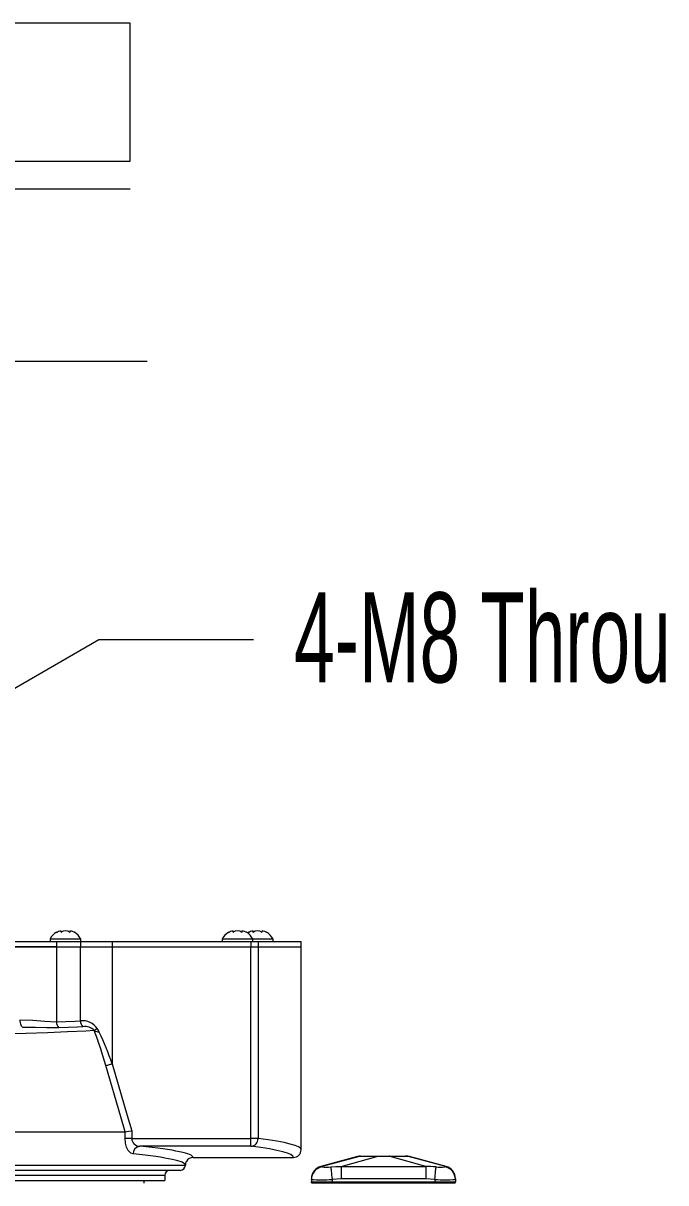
# Model space of a CAD drawing. Header units: millimetres. Extents: x 26 to 585, y 36 to 406.
# Drawn here: x 404.56 to 429.54, y 275.96 to 321.08 of the extents above; entities that cross this region are included whole.
import ezdxf

# ---------------------------------------------------------------- set-up
doc = ezdxf.new("R2010")
doc.units = ezdxf.units.MM
doc.styles.add('SLDTEXTSTYLE0', font='TXT', dxfattribs={"width": 0.605})
doc.dimstyles.new('SLDDIMSTYLE1', dxfattribs={"dimtxt": 3.5, "dimasz": 3.5, "dimexe": 0, "dimexo": 0.0625, "dimgap": 0.875, "dimtad": 1, "dimtoh": 1, "dimlfac": 10, "dimrnd": 1e-09, "dimzin": 12, "dimdsep": 46, "dimtxsty": 'SLDTEXTSTYLE0', "dimsah": 1, "dimcen": 0.09, "dimadec": 0, "dimazin": 0, "dimtfac": 1, "dimtdec": 3, "dimtofl": 0, "dimtmove": 0, "dimatfit": 3, "dimfxl": 1, "dimfrac": 2, "dimtolj": 1, "dimtzin": 12, "dimarcsym": 0})
doc.dimstyles.new('SLDDIMSTYLE2', dxfattribs={"dimtxt": 3.5, "dimasz": 3.5, "dimexe": 0, "dimexo": 0.0625, "dimgap": -0.875, "dimtad": 1, "dimtoh": 1, "dimlfac": 10, "dimrnd": 1e-09, "dimzin": 12, "dimdsep": 46, "dimtxsty": 'SLDTEXTSTYLE0', "dimsah": 1, "dimcen": 0.09, "dimadec": 0, "dimazin": 0, "dimtfac": 1, "dimtdec": 3, "dimtofl": 0, "dimtmove": 0, "dimatfit": 3, "dimfxl": 1, "dimfrac": 2, "dimtolj": 1, "dimtzin": 12, "dimarcsym": 0})
doc.dimstyles.new('SLDDIMSTYLE4', dxfattribs={"dimtxt": 3.5, "dimasz": 3.5, "dimexe": 0, "dimexo": 0.0625, "dimgap": 0.875, "dimtad": 0, "dimtih": 1, "dimtoh": 1, "dimlfac": 10, "dimrnd": 1e-09, "dimzin": 12, "dimdsep": 46, "dimtxsty": 'SLDTEXTSTYLE0', "dimblk1": 'NONE', "dimsah": 1, "dimcen": 0, "dimadec": 0, "dimazin": 0, "dimtfac": 1, "dimtdec": 3, "dimtmove": 0, "dimatfit": 3, "dimldrblk": 'NONE', "dimfxl": 1, "dimfrac": 2, "dimtolj": 1, "dimtzin": 12, "dimarcsym": 0})

# ---------------------------------------------------------------- blocks, each defined once
blk = doc.blocks.new('*D115')
at = {"color": 7, "linetype": 'Continuous', "lineweight": 0, "transparency": 16777216}
for p, q in [((397.523, 321.076), (397.523, 315.71)), ((408.712, 321.076), (397.523, 321.076)), ((408.712, 315.71), (408.712, 321.076)), ((391.61, 288.212), (391.61, 316.137)), ((395.11, 288.212), (395.11, 316.137)), ((397.523, 315.71), (408.712, 315.71)), ((391.61, 314.637), (384.879, 314.637)), ((391.61, 314.637), (395.11, 314.637)), ((395.11, 314.637), (408.712, 314.637))]:
    blk.add_line(p, q, dxfattribs=at)
for points in [[(391.61, 314.637), (388.11, 315.175), (388.11, 314.098)], [(395.11, 314.637), (398.61, 314.098), (398.61, 315.175)]]:
    blk.add_solid(points, dxfattribs=at)
at = {"color": 7, "linetype": 'Continuous', "lineweight": 0, "transparency": 16777216, "insert": (399.11, 320.222), "char_height": 3.5, "attachment_point": 1, "style": 'SLDTEXTSTYLE0'}
blk.add_mtext(' 35 ', dxfattribs=at)
blk = doc.blocks.new('*D116')
at = {"color": 7, "linetype": 'Continuous', "lineweight": 0, "transparency": 16777216}
for p, q in [((393.36, 305.858), (393.36, 309.424)), ((395.11, 291.681), (395.11, 309.424)), ((393.36, 307.924), (386.629, 307.924)), ((393.36, 307.924), (395.11, 307.924)), ((395.11, 307.924), (409.379, 307.924))]:
    blk.add_line(p, q, dxfattribs=at)
for points in [[(393.36, 307.924), (389.86, 308.463), (389.86, 307.386)], [(395.11, 307.924), (398.61, 307.386), (398.61, 308.463)]]:
    blk.add_solid(points, dxfattribs=at)
at = {"color": 7, "linetype": 'Continuous', "lineweight": 0, "transparency": 16777216, "insert": (398.443, 312.436), "char_height": 3.5, "attachment_point": 1, "style": 'SLDTEXTSTYLE0'}
blk.add_mtext('17.5', dxfattribs=at)
blk = doc.blocks.new('*D118')
at = {"color": 7, "linetype": 'Continuous', "lineweight": 0, "transparency": 16777216}
for p, q in [((395.459, 290.148), (407.502, 297.101)), ((407.502, 297.101), (413.502, 297.101)), ((394.762, 289.745), (395.459, 290.148))]:
    blk.add_line(p, q, dxfattribs=at)
blk.add_solid([(395.459, 290.148), (398.759, 291.431), (398.221, 292.364)], dxfattribs=at)
at = {"color": 7, "linetype": 'Continuous', "lineweight": 0, "transparency": 16777216, "insert": (415.089, 298.929), "char_height": 3.5, "attachment_point": 1, "style": 'SLDTEXTSTYLE0'}
blk.add_mtext('4-M8 Throu', dxfattribs=at)
blk = doc.blocks.new('_NONE')

msp = doc.modelspace()

# ---------------------------------------------------------------- linework, layer by layer
at = {"color": 7, "linetype": 'Continuous', "lineweight": 15}
for p, q in [((406.030679, 285.709889), (406.030679, 285.734818)), ((406.36491, 285.734133), (406.36491, 285.711167)), ((406.372794, 285.705532), (406.368008, 285.734133)), ((412.719087, 285.709889), (412.719087, 285.734818)), ((413.05332, 285.734133), (413.05332, 285.711167)), ((413.061203, 285.705532), (413.056418, 285.734133)), ((413.500634, 285.709889), (413.500634, 285.734818)), ((413.834867, 285.734133), (413.834867, 285.711167)), ((413.84275, 285.705532), (413.837965, 285.734133)), ((399.135717, 285.346265), (405.846686, 285.346265)), ((399.135717, 285.146264), (405.846686, 285.146264)), ((405.846686, 285.146264), (399.458983, 285.146264)), ((405.597795, 285.446263), (405.597795, 285.346265)), ((406.197794, 285.446263), (405.597795, 285.446263)), ((405.846686, 285.346265), (405.846686, 285.146264)), ((405.846686, 285.346265), (406.782095, 285.346265)), ((405.846686, 285.146264), (406.782095, 285.146264)), ((405.846686, 285.146264), (405.846686, 282.22957)), ((406.797795, 285.446263), (406.197794, 285.446263)), ((406.782095, 285.346265), (406.782095, 285.146264)), ((406.782095, 285.346265), (408.017242, 285.346265)), ((406.782095, 285.146264), (408.017242, 285.146264)), ((406.782095, 282.264293), (406.782095, 285.146264)), ((406.797795, 285.346265), (406.797795, 285.446263)), ((408.017242, 285.346265), (408.017242, 285.146264)), ((408.017242, 285.346265), (413.410099, 285.346265)), ((408.017242, 285.146264), (413.410099, 285.146264)), ((408.017242, 285.146264), (408.017242, 280.592818)), ((412.286203, 285.446263), (412.286203, 285.346265)), ((412.886204, 285.446263), (412.286203, 285.446263)), ((413.486204, 285.446263), (412.886204, 285.446263)), ((413.410099, 285.346265), (413.410099, 285.146264)), ((413.410099, 285.346265), (413.687287, 285.346265)), ((413.410099, 285.146264), (413.687287, 285.146264)), ((413.410099, 277.68166), (413.410099, 285.146264)), ((413.486204, 285.346265), (413.486204, 285.446263)), ((413.66775, 285.446263), (413.486204, 285.446263)), ((414.26775, 285.446263), (413.66775, 285.446263)), ((413.687287, 285.346265), (413.687287, 285.146264)), ((413.687287, 285.346265), (415.360162, 285.346265)), ((413.687287, 285.146264), (415.360162, 285.146264)), ((413.687287, 285.146264), (413.687287, 277.68166)), ((414.26775, 285.346265), (414.26775, 285.446263)), ((415.360162, 285.146264), (415.360162, 285.346265)), ((415.360162, 277.246676), (415.360162, 285.146264)), ((395.204897, 277.946264), (408.513062, 277.946264)), ((408.515607, 277.946443), (408.513062, 277.946264)), ((408.515607, 277.68166), (408.515607, 277.946443)), ((408.775414, 277.983195), (408.775414, 277.68166)), ((408.775414, 277.68166), (408.515607, 277.68166)), ((408.775414, 277.68166), (413.410099, 277.68166)), ((413.410099, 277.382072), (413.410099, 277.68166)), ((413.687287, 277.68166), (413.410099, 277.68166)), ((413.410099, 277.382072), (409.089997, 277.382072)), ((395.204897, 276.646265), (410.86016, 276.646265)), ((410.860161, 276.646099), (410.86016, 276.646265)), ((411.160155, 276.946264), (415.060157, 276.946264)), ((417.550884, 276.980958), (416.126251, 276.599417)), ((416.134095, 276.595966), (416.134097, 276.595966)), ((416.134097, 276.595966), (417.588973, 276.983879)), ((416.915573, 276.595966), (418.29838, 276.983879)), ((417.697057, 276.996265), (418.321837, 276.996265)), ((418.321837, 276.996265), (418.798485, 276.996265)), ((418.798485, 276.996265), (419.423267, 276.996265)), ((420.20475, 276.595966), (418.821943, 276.983879)), ((420.986226, 276.595966), (419.531351, 276.983879)), ((420.994073, 276.599417), (419.569406, 276.980967)), ((420.986229, 276.595966), (420.986226, 276.595966)), ((410.060161, 276.246264), (376.660162, 276.246264)), ((410.660161, 276.446264), (395.183815, 276.446264)), ((410.060161, 276.246264), (410.060161, 276.046264)), ((415.760162, 276.090983), (415.760162, 276.11213)), ((416.918665, 276.11213), (416.560161, 276.090983)), ((420.201659, 276.11213), (416.918665, 276.11213)), ((420.560163, 276.090983), (420.201659, 276.11213)), ((421.360162, 276.11213), (421.360162, 276.090983)), ((376.660162, 276.046264), (410.060161, 276.046264)), ((409.260161, 275.946265), (409.260161, 276.046264)), ((415.760162, 276.090983), (415.760162, 275.996264)), ((415.760162, 275.996264), (416.560161, 275.996264)), ((415.769587, 275.961089), (415.760162, 275.996264)), ((415.769587, 275.961089), (416.560161, 275.961089)), ((416.560161, 276.090983), (416.560161, 275.996264)), ((416.560161, 275.996264), (420.560163, 275.996264)), ((416.560161, 275.961089), (416.560161, 275.996264)), ((416.560161, 275.961089), (420.560163, 275.961089)), ((416.560161, 275.961089), (416.560161, 275.946265)), ((420.560163, 276.090983), (420.560163, 275.996264)), ((420.560163, 275.961089), (420.560163, 275.996264)), ((420.560163, 275.996264), (421.360162, 275.996264)), ((420.560163, 275.961089), (421.350735, 275.961089)), ((420.560163, 275.961089), (420.560163, 275.946265)), ((421.350735, 275.961089), (421.360162, 275.996264)), ((421.360162, 276.090983), (421.360162, 275.996264))]:
    msp.add_line(p, q, dxfattribs=at)
at = {"color": 7, "linetype": 'Continuous', "lineweight": 15, "flags": 128}
for points in [[(405.847795, 285.705532), (405.926469, 285.74533), (405.976187, 285.760469), (406.011884, 285.760904), (406.028636, 285.747592), (406.028469, 285.721532), (406.022795, 285.705532)], [(406.366135, 285.74533), (406.382222, 285.760469), (406.41695, 285.760904), (406.463319, 285.747592), (406.519732, 285.721532), (406.547795, 285.705532)], [(412.536204, 285.705532), (412.614877, 285.74533), (412.664595, 285.760469), (412.700292, 285.760904), (412.717046, 285.747592), (412.716877, 285.721532), (412.711203, 285.705532)], [(413.054544, 285.74533), (413.070631, 285.760469), (413.10536, 285.760904), (413.151728, 285.747592), (413.20814, 285.721532), (413.236204, 285.705532)], [(413.325494, 285.710142), (413.286066, 285.685209), (413.276976, 285.678924)], [(413.31775, 285.705532), (413.396424, 285.74533), (413.446142, 285.760469), (413.481839, 285.760904), (413.498592, 285.747592), (413.498424, 285.721532), (413.49275, 285.705532)], [(413.83609, 285.74533), (413.852178, 285.760469), (413.886905, 285.760904), (413.933274, 285.747592), (413.989687, 285.721532), (414.01775, 285.705532)], [(404.555824, 282.002462), (404.533151, 282.009829), (404.511315, 282.027982), (404.491121, 282.056252), (404.473313, 282.093596), (404.458547, 282.138635), (404.44737, 282.18971), (404.440193, 282.244938), (404.43728, 282.302279)], [(404.43728, 282.302279), (404.932182, 282.284033), (405.393881, 282.244552), (405.846686, 282.22957)], [(405.941868, 281.989666), (405.476644, 281.988212), (405.03585, 282.000101), (404.555824, 282.002462)], [(405.846686, 282.22957), (406.571257, 282.25589), (406.782095, 282.264293)], [(406.879474, 282.028524), (406.668284, 282.019097), (405.941868, 281.989666)], [(407.314084, 281.883698), (406.987664, 281.866432), (406.280342, 281.833159), (405.499758, 281.801579), (404.656026, 281.772127), (403.751788, 281.744865)], [(407.76847, 280.520057), (407.789433, 280.526187), (407.814263, 280.53345), (407.842539, 280.54172), (407.873782, 280.550858), (407.907461, 280.560709), (407.943001, 280.571104), (407.979804, 280.581867), (408.017242, 280.592818)], [(408.513062, 277.946264), (408.347054, 278.522841), (407.76847, 280.520057)], [(408.017242, 280.592818), (408.601224, 278.585746), (408.775414, 277.983195)], [(408.515607, 277.946443), (408.579969, 277.955549), (408.666071, 277.96773), (408.773354, 277.982905), (408.775414, 277.983195)], [(408.824888, 277.082483), (408.734055, 277.117241), (408.641866, 277.212296), (408.574374, 277.343539), (408.531153, 277.502271), (408.515607, 277.68166)], [(416.134097, 276.595966), (416.134098, 276.595966), (416.160171, 276.594535), (416.176105, 276.581747)], [(416.514493, 276.581747), (416.714928, 276.594479), (416.915567, 276.595966), (416.915573, 276.595966)], [(416.514493, 276.581747), (416.51655, 276.55964), (416.519943, 276.523178), (416.524568, 276.473478), (416.530283, 276.412065), (416.536914, 276.340815), (416.544256, 276.261915), (416.552085, 276.177778), (416.560161, 276.090983)], [(416.915573, 276.595966), (416.915579, 276.595966), (417.915548, 276.599241), (418.915555, 276.599719), (420.204744, 276.595966), (420.20475, 276.595966)], [(416.915573, 276.595966), (416.915999, 276.529291), (416.916712, 276.417873), (416.917632, 276.273664), (416.918665, 276.11213)], [(417.589378, 276.983979), (417.589109, 276.983915), (417.588973, 276.983879)], [(417.589378, 276.983979), (417.681462, 276.99601), (417.697057, 276.996265)], [(418.29838, 276.983879), (418.298547, 276.98394), (418.298602, 276.983979)], [(418.821943, 276.983879), (418.821937, 276.983879), (418.572378, 276.980857), (418.435535, 276.98156), (418.298386, 276.983879), (418.29838, 276.983879)], [(418.298602, 276.983979), (418.318471, 276.99601), (418.321837, 276.996265)], [(418.821722, 276.983979), (418.801853, 276.99601), (418.798485, 276.996265)], [(418.821722, 276.983979), (418.821835, 276.983915), (418.821943, 276.983879)], [(419.530946, 276.983979), (419.438863, 276.99601), (419.423267, 276.996265)], [(419.531351, 276.983879), (419.53111, 276.98394), (419.530946, 276.983979)], [(420.20475, 276.595966), (420.204323, 276.529291), (420.203611, 276.417873), (420.20269, 276.273664), (420.201659, 276.11213)], [(420.560163, 276.090983), (420.56824, 276.177778), (420.576069, 276.261915), (420.583409, 276.340815), (420.59004, 276.412065), (420.595756, 276.473478), (420.600381, 276.523178), (420.603773, 276.55964), (420.605829, 276.581747)], [(420.94422, 276.581747), (420.960027, 276.594479), (420.986226, 276.595966), (420.986226, 276.595966)], [(420.986229, 276.595966), (420.986229, 276.595966), (420.9934, 276.599241), (420.994499, 276.599719), (420.986229, 276.595966), (420.986229, 276.595966)]]:
    msp.add_lwpolyline(points, dxfattribs=at)
at = {"color": 8, "linetype": 'Continuous', "lineweight": 15, "flags": 128}
for points in [[(416.126215, 276.59955), (416.125825, 276.599719), (416.134095, 276.595966), (416.134095, 276.595966), (416.134095, 276.595966)], [(417.588973, 276.983879), (417.588972, 276.983879), (417.549577, 276.980857), (417.550349, 276.980921)], [(419.569975, 276.980921), (419.562104, 276.98156), (419.531351, 276.983879), (419.531351, 276.983879), (419.531351, 276.983879)]]:
    msp.add_lwpolyline(points, dxfattribs=at)
at = {"color": 7, "linetype": 'Continuous', "lineweight": 15}
for centre, radius, start, end in [((406.209733, 285.106366), 0.7, 120.3971521, 150.9502528), ((406.197794, 285.47498), 0.289446, 52.7996852, 127.2003148), ((406.185856, 285.106366), 0.7, 29.0497472, 59.1732432), ((412.898142, 285.106366), 0.7, 120.3971521, 150.9502528), ((412.886203, 285.47498), 0.289446, 52.7996852, 127.2003148), ((412.874264, 285.106366), 0.7, 29.0497472, 59.1732432), ((413.66775, 285.47498), 0.289446, 52.7996852, 127.2003148), ((413.655811, 285.106366), 0.7, 29.0497472, 59.1732432), ((406.188371, 282.2263), 0.341701, 179.4516141, 223.8297548), ((407.112735, 282.262862), 0.330643, 179.751986, 225.1319337), ((406.854673, 281.55162), 0.716359, 34.41159, 95.8149335), ((406.969836, 281.575164), 0.462278, 41.868407, 101.2721858), ((407.809341, 281.143413), 0.890674, 114.0987319, 123.7828134), ((393.119114, 276.396197), 15.218734, 15.7221509, 21.1355374), ((408.276223, 284.555813), 2.840054, 250.1977651, 254.3905354), ((400.235433, 278.353192), 8.060462, 25.4779088, 26.5532782), ((395.125972, 276.005599), 13.683107, 19.5875494, 25.1487451), ((409.092309, 277.699457), 0.317394, 183.2144476, 269.5827608), ((413.391293, 277.677498), 0.296024, 273.642401, 0.8055903), ((409.117186, 277.090919), 0.29242, 95.3349183, 181.6532212), ((415.059904, 277.246521), 0.300258, 270.0481855, 0.0294539), ((410.660162, 276.646264), 0.2, 270, 359.9528222), ((411.159443, 276.646244), 0.299283, 150.4238963, 179.9959557), ((411.161061, 276.64582), 0.300899, 150.5057608, 179.9468117), ((411.160237, 276.646336), 0.299928, 90.0156841, 150.5139888), ((416.260162, 276.118457), 0.5, 105.5802341, 180), ((416.260154, 276.112126), 0.499992, 104.6031411, 179.9995897), ((416.258644, 276.090146), 0.498482, 99.530982, 179.9037799), ((416.345299, 278.023023), 1.451173, 263.3045698, 276.6954302), ((417.672685, 276.496264), 0.5, 90, 104.1818145), ((417.94399, 264.245722), 12.743191, 88.4053926, 91.5946074), ((419.176334, 263.917074), 13.071716, 88.445479, 91.554521), ((419.447639, 276.496264), 0.5, 75.8176152, 90), ((420.241746, 271.975628), 4.620486, 85.4805405, 90.4587709), ((420.775025, 277.523367), 0.9567, 259.813494, 280.186506), ((420.861676, 276.090143), 0.498486, 0.0966408, 80.4685973), ((420.860167, 276.112124), 0.499995, 0.0006659, 75.3966033), ((420.860162, 276.118457), 0.5, 0, 74.4299136), ((410.260162, 276.246264), 0.2, 90, 180), ((416.160162, 281.222667), 5.14725, 265.5429783, 274.4570217), ((420.960163, 283.049727), 6.970231, 266.7101704, 273.2898296)]:
    msp.add_arc(centre, radius, start, end, dxfattribs=at)
for centre, major_axis, ratio, start_param, end_param in [((393.360162, 277.246676), (22, 0), 0.051693128, 0, 0.392488075), ((393.360162, 276.645853), (17.5, 0), 0.053306198, 0.000441336, 0.487089952), ((393.360162, 276.945441), (17.8, 0), 0.052407779, 0.000882067, 0.487089952), ((393.360162, 276.947087), (21.7, 0), 0.052407779, 6.282461769, 6.675673382)]:
    msp.add_ellipse(centre, major_axis=major_axis, ratio=ratio, start_param=start_param, end_param=end_param, dxfattribs=at)

# ---------------------------------------------------------------- dimensions: what is measured, and where the dimension line sits
at = {"color": 7, "linetype": 'Continuous', "lineweight": 0}
for base, p1, p2, dimstyle, picture, middle in [((395.110162, 314.636682), (391.610162, 288.211575), (395.110162, 288.211575), 'SLDDIMSTYLE2', '*D115', (403.117467, 314.636682)), ((395.110162, 307.924087), (393.360162, 305.858485), (395.110162, 291.680954), 'SLDDIMSTYLE1', '*D116', (403.117467, 307.924087))]:
    dim = msp.add_linear_dim(base=base, p1=p1, p2=p2, dimstyle=dimstyle, dxfattribs=at)
    dim.commit()
    dim.dimension.update_dxf_attribs({"geometry": picture, "text_midpoint": middle, "dimtype": 160})
dim = msp.add_diameter_dim_2p(p1=(394.761588, 289.745013), p2=(395.458736, 290.147516), text='4-M8 Throu', dimstyle='SLDDIMSTYLE4', override={"dimpost": '<>'}, dxfattribs=at)
dim.commit()
dim.dimension.update_dxf_attribs({"geometry": '*D118', "text_midpoint": (427.508738, 297.100628), "dimtype": 163})

doc.saveas('drawing.dxf')
